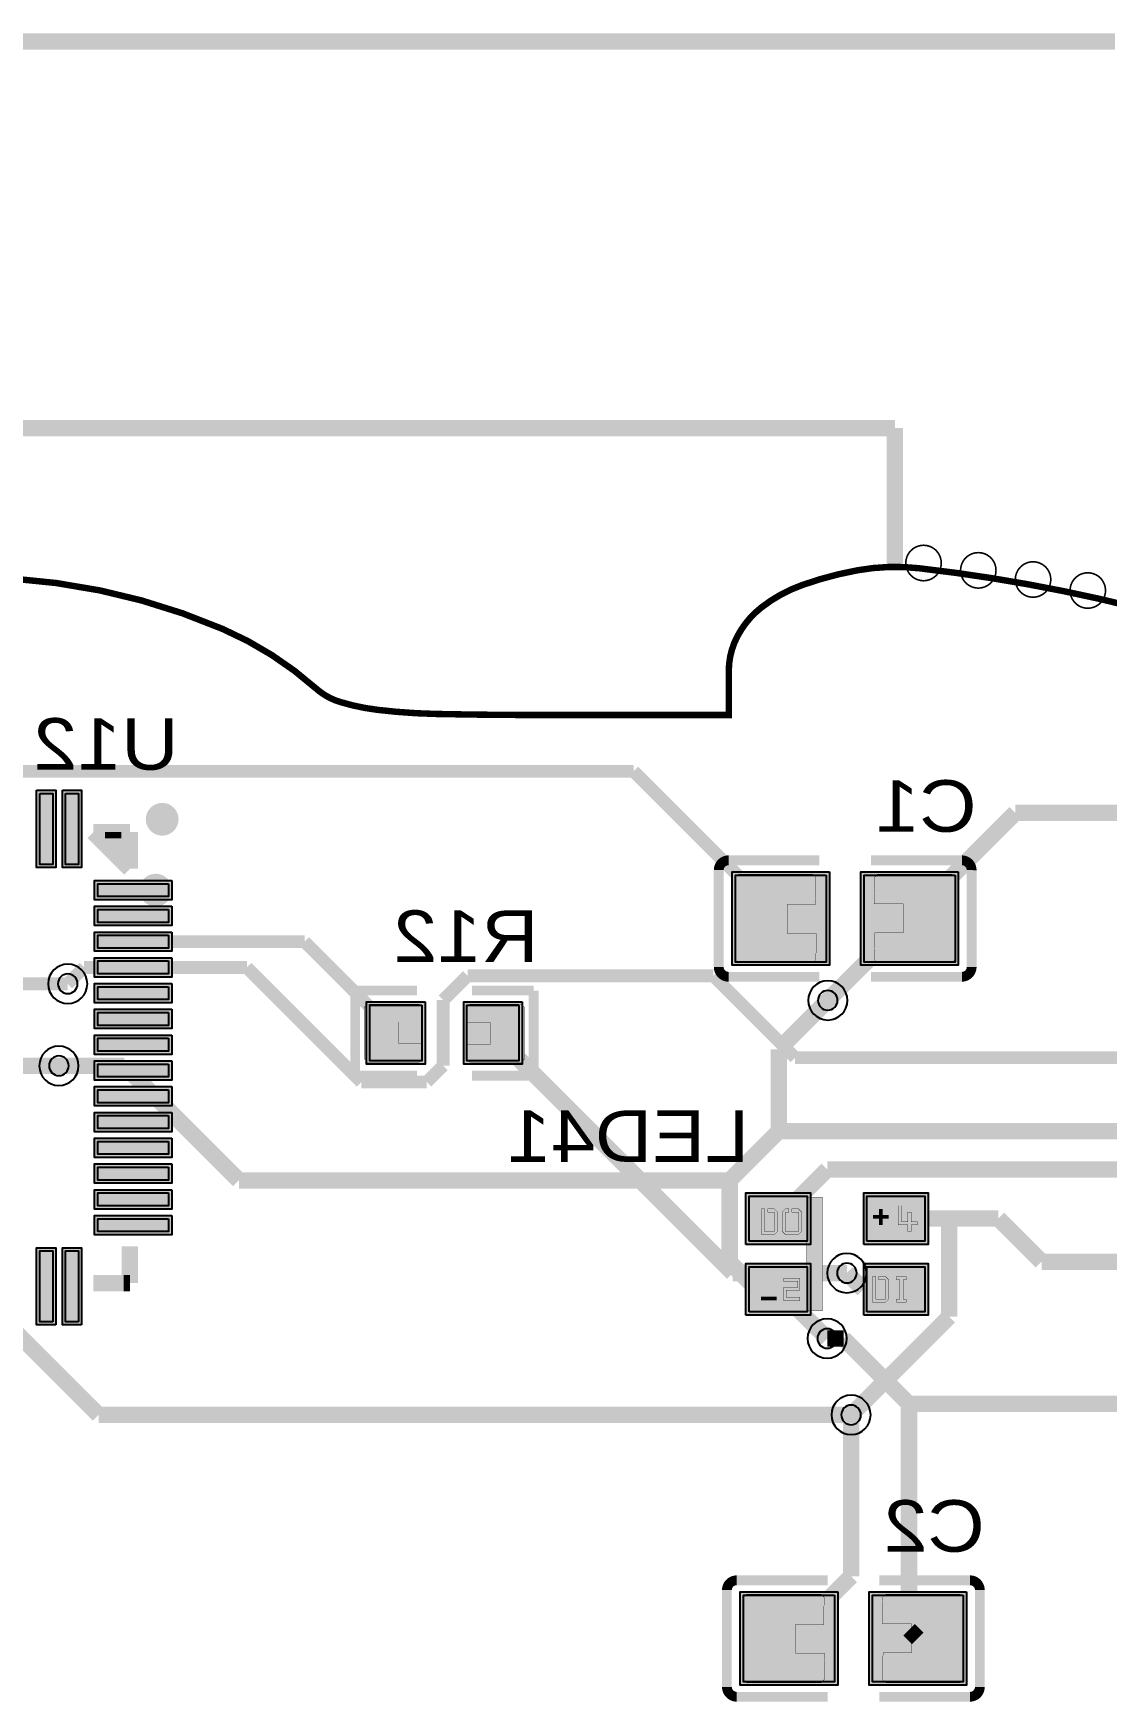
# Model space of a CAD drawing. Header units: millimetres. Extents: x -109 to -2, y -122 to 7.
# Drawn here: x -72.17 to -55.5, y -19.14 to 6.76 of the extents above; entities that cross this region are included whole.
import ezdxf
from ezdxf.enums import TextEntityAlignment as Align

# ---------------------------------------------------------------- set-up
doc = ezdxf.new("R2010")
doc.units = ezdxf.units.MM
doc.header["$MEASUREMENT"] = 0
for name, color, linetype, true_color in [('Board-Outline-Layer', 7, 'Continuous', 0xff00ff), ('Bottom-Layer', 7, 'Continuous', 0x0000ff), ('Bottom-Paste-Mask-Layer', 7, 'Continuous', 0x800000), ('Bottom-Silkscreen-Layer', 7, 'Continuous', 0x66cc33), ('Bottom-Solder-Mask-Layer', 7, 'Continuous', 0xaa00ff), ('Document-Layer', 7, 'Continuous', 0xffffff), ('Hole-Layer', 7, 'Continuous', 0x222222), ('Multi-Layer', 7, 'Continuous', 0xc0c0c0), ('Top-Layer', 7, 'Continuous', 0xff0000), ('Top-Paste-Mask-Layer', 7, 'Continuous', 0x808080), ('Top-Solder-Mask-Layer', 7, 'Continuous', 0x800080)]:
    doc.layers.add(name, color=color, linetype=linetype, true_color=true_color)
doc.styles.get("Standard").update_dxf_attribs({"font": 'arial.ttf'})

msp = doc.modelspace()

# ---------------------------------------------------------------- hatches: boundary and pattern name
at = {"layer": 'Bottom-Layer'}
for points in [[(-72.068, -5.044), (-71.868, -5.044), (-71.868, -6.144), (-72.068, -6.144)], [(-71.668, -5.044), (-71.468, -5.044), (-71.468, -6.144), (-71.668, -6.144)], [(-70.068, -6.444), (-70.068, -6.644), (-71.168, -6.644), (-71.168, -6.444)], [(-59.858, -6.31), (-59.858, -7.66), (-61.268, -7.66), (-61.268, -6.31)], [(-57.858, -6.31), (-57.858, -7.66), (-59.268, -7.66), (-59.268, -6.31)], [(-70.068, -6.844), (-70.068, -7.044), (-71.168, -7.044), (-71.168, -6.844)], [(-70.068, -7.244), (-70.068, -7.444), (-71.168, -7.444), (-71.168, -7.244)], [(-70.068, -7.644), (-70.068, -7.844), (-71.168, -7.844), (-71.168, -7.644)], [(-70.068, -8.044), (-70.068, -8.244), (-71.168, -8.244), (-71.168, -8.044)], [(-70.068, -8.444), (-70.068, -8.644), (-71.168, -8.644), (-71.168, -8.444)], [(-66.136, -8.331), (-66.136, -9.195), (-66.943, -9.195), (-66.943, -8.331)], [(-64.63, -8.331), (-64.63, -9.195), (-65.436, -9.195), (-65.436, -8.331)], [(-70.068, -8.844), (-70.068, -9.044), (-71.168, -9.044), (-71.168, -8.844)], [(-70.068, -9.244), (-70.068, -9.444), (-71.168, -9.444), (-71.168, -9.244)], [(-70.068, -9.644), (-70.068, -9.844), (-71.168, -9.844), (-71.168, -9.644)], [(-70.068, -10.044), (-70.068, -10.244), (-71.168, -10.244), (-71.168, -10.044)], [(-70.068, -10.444), (-70.068, -10.644), (-71.168, -10.644), (-71.168, -10.444)], [(-70.068, -10.844), (-70.068, -11.044), (-71.168, -11.044), (-71.168, -10.844)], [(-70.068, -11.244), (-70.068, -11.444), (-71.168, -11.444), (-71.168, -11.244)], [(-70.068, -11.644), (-70.068, -11.844), (-71.168, -11.844), (-71.168, -11.644)], [(-71.868, -13.244), (-72.068, -13.244), (-72.068, -12.144), (-71.868, -12.144)], [(-71.468, -13.244), (-71.668, -13.244), (-71.668, -12.144), (-71.468, -12.144)], [(-59.731, -17.486), (-59.731, -18.836), (-61.141, -18.836), (-61.141, -17.486)], [(-57.731, -17.486), (-57.731, -18.836), (-59.141, -18.836), (-59.141, -17.486)]]:
    msp.add_hatch(color=256, dxfattribs=at).paths.add_polyline_path(points)
at = {"layer": 'Bottom-Paste-Mask-Layer'}
for points in [[(-72.068, -6.144), (-72.068, -5.044), (-71.868, -5.044), (-71.868, -6.144)], [(-72.068, -6.144), (-72.068, -5.044), (-71.868, -5.044), (-71.868, -6.144)], [(-71.668, -6.144), (-71.668, -5.044), (-71.468, -5.044), (-71.468, -6.144)], [(-71.668, -6.144), (-71.668, -5.044), (-71.468, -5.044), (-71.468, -6.144)], [(-70.068, -6.444), (-70.068, -6.644), (-71.168, -6.644), (-71.168, -6.444)], [(-70.068, -6.444), (-70.068, -6.644), (-71.168, -6.644), (-71.168, -6.444)], [(-61.268, -6.345), (-61.268, -7.625), (-61.218, -7.675), (-60.068, -7.675), (-60.018, -7.625), (-60.013, -7.215), (-60.463, -7.215), (-60.463, -6.765), (-60.023, -6.765), (-60.018, -6.345), (-60.068, -6.295), (-61.218, -6.295)], [(-61.268, -6.345), (-61.268, -7.625), (-61.218, -7.675), (-60.068, -7.675), (-60.018, -7.625), (-60.013, -7.215), (-60.463, -7.215), (-60.463, -6.765), (-60.023, -6.765), (-60.018, -6.345), (-60.068, -6.295), (-61.218, -6.295)], [(-57.858, -7.625), (-57.858, -6.345), (-57.908, -6.295), (-59.058, -6.295), (-59.108, -6.345), (-59.113, -6.755), (-58.663, -6.755), (-58.663, -7.205), (-59.103, -7.205), (-59.108, -7.625), (-59.058, -7.675), (-57.908, -7.675)], [(-57.858, -7.625), (-57.858, -6.345), (-57.908, -6.295), (-59.058, -6.295), (-59.108, -6.345), (-59.113, -6.755), (-58.663, -6.755), (-58.663, -7.205), (-59.103, -7.205), (-59.108, -7.625), (-59.058, -7.675), (-57.908, -7.675)], [(-70.068, -6.844), (-70.068, -7.044), (-71.168, -7.044), (-71.168, -6.844)], [(-70.068, -6.844), (-70.068, -7.044), (-71.168, -7.044), (-71.168, -6.844)], [(-70.068, -7.244), (-70.068, -7.444), (-71.168, -7.444), (-71.168, -7.244)], [(-70.068, -7.244), (-70.068, -7.444), (-71.168, -7.444), (-71.168, -7.244)], [(-70.068, -7.644), (-70.068, -7.844), (-71.168, -7.844), (-71.168, -7.644)], [(-70.068, -7.644), (-70.068, -7.844), (-71.168, -7.844), (-71.168, -7.644)], [(-70.068, -8.044), (-70.068, -8.244), (-71.168, -8.244), (-71.168, -8.044)], [(-70.068, -8.044), (-70.068, -8.244), (-71.168, -8.244), (-71.168, -8.044)], [(-70.068, -8.444), (-70.068, -8.644), (-71.168, -8.644), (-71.168, -8.444)], [(-70.068, -8.444), (-70.068, -8.644), (-71.168, -8.644), (-71.168, -8.444)], [(-66.981, -8.313), (-66.181, -8.313), (-66.131, -8.363), (-66.131, -8.591), (-66.501, -8.591), (-66.501, -8.921), (-66.131, -8.921), (-66.131, -9.163), (-66.181, -9.213), (-66.981, -9.213), (-67.031, -9.163), (-67.031, -8.363)], [(-66.981, -8.313), (-66.181, -8.313), (-66.131, -8.363), (-66.131, -8.591), (-66.501, -8.591), (-66.501, -8.921), (-66.131, -8.921), (-66.131, -9.163), (-66.181, -9.213), (-66.981, -9.213), (-67.031, -9.163), (-67.031, -8.363)], [(-64.591, -9.213), (-65.391, -9.213), (-65.441, -9.163), (-65.441, -8.935), (-65.071, -8.935), (-65.071, -8.605), (-65.441, -8.605), (-65.441, -8.363), (-65.391, -8.313), (-64.591, -8.313), (-64.541, -8.363), (-64.541, -9.163)], [(-64.591, -9.213), (-65.391, -9.213), (-65.441, -9.163), (-65.441, -8.935), (-65.071, -8.935), (-65.071, -8.605), (-65.441, -8.605), (-65.441, -8.363), (-65.391, -8.313), (-64.591, -8.313), (-64.541, -8.363), (-64.541, -9.163)], [(-70.068, -8.844), (-70.068, -9.044), (-71.168, -9.044), (-71.168, -8.844)], [(-70.068, -8.844), (-70.068, -9.044), (-71.168, -9.044), (-71.168, -8.844)], [(-71.168, -9.444), (-71.168, -9.244), (-70.068, -9.244), (-70.068, -9.444)], [(-71.168, -9.444), (-71.168, -9.244), (-70.068, -9.244), (-70.068, -9.444)], [(-70.068, -9.644), (-70.068, -9.844), (-71.168, -9.844), (-71.168, -9.644)], [(-70.068, -9.644), (-70.068, -9.844), (-71.168, -9.844), (-71.168, -9.644)], [(-70.068, -10.044), (-70.068, -10.244), (-71.168, -10.244), (-71.168, -10.044)], [(-70.068, -10.044), (-70.068, -10.244), (-71.168, -10.244), (-71.168, -10.044)], [(-70.068, -10.444), (-70.068, -10.644), (-71.168, -10.644), (-71.168, -10.444)], [(-70.068, -10.444), (-70.068, -10.644), (-71.168, -10.644), (-71.168, -10.444)], [(-70.068, -10.844), (-70.068, -11.044), (-71.168, -11.044), (-71.168, -10.844)], [(-70.068, -10.844), (-70.068, -11.044), (-71.168, -11.044), (-71.168, -10.844)], [(-70.068, -11.244), (-70.068, -11.444), (-71.168, -11.444), (-71.168, -11.244)], [(-70.068, -11.244), (-70.068, -11.444), (-71.168, -11.444), (-71.168, -11.244)], [(-70.068, -11.644), (-70.068, -11.844), (-71.168, -11.844), (-71.168, -11.644)], [(-70.068, -11.644), (-70.068, -11.844), (-71.168, -11.844), (-71.168, -11.644)], [(-72.068, -13.244), (-72.068, -12.144), (-71.868, -12.144), (-71.868, -13.244)], [(-72.068, -13.244), (-72.068, -12.144), (-71.868, -12.144), (-71.868, -13.244)], [(-71.668, -13.244), (-71.668, -12.144), (-71.468, -12.144), (-71.468, -13.244)], [(-71.668, -13.244), (-71.668, -12.144), (-71.468, -12.144), (-71.468, -13.244)], [(-61.141, -17.521), (-61.141, -18.801), (-61.091, -18.851), (-59.941, -18.851), (-59.891, -18.801), (-59.886, -18.391), (-60.336, -18.391), (-60.336, -17.941), (-59.896, -17.941), (-59.891, -17.521), (-59.941, -17.471), (-61.091, -17.471)], [(-61.141, -17.521), (-61.141, -18.801), (-61.091, -18.851), (-59.941, -18.851), (-59.891, -18.801), (-59.886, -18.391), (-60.336, -18.391), (-60.336, -17.941), (-59.896, -17.941), (-59.891, -17.521), (-59.941, -17.471), (-61.091, -17.471)], [(-57.731, -18.801), (-57.731, -17.521), (-57.781, -17.471), (-58.931, -17.471), (-58.981, -17.521), (-58.986, -17.931), (-58.536, -17.931), (-58.536, -18.381), (-58.976, -18.381), (-58.981, -18.801), (-58.931, -18.851), (-57.781, -18.851)], [(-57.731, -18.801), (-57.731, -17.521), (-57.781, -17.471), (-58.931, -17.471), (-58.981, -17.521), (-58.986, -17.931), (-58.536, -17.931), (-58.536, -18.381), (-58.976, -18.381), (-58.981, -18.801), (-58.931, -18.851), (-57.781, -18.851)]]:
    msp.add_hatch(color=256, dxfattribs=at).paths.add_polyline_path(points)
at = {"layer": 'Bottom-Solder-Mask-Layer'}
for points in [[(-72.118, -4.994), (-71.818, -4.994), (-71.818, -6.194), (-72.118, -6.194)], [(-71.718, -4.994), (-71.418, -4.994), (-71.418, -6.194), (-71.718, -6.194)], [(-70.018, -6.394), (-70.018, -6.694), (-71.218, -6.694), (-71.218, -6.394)], [(-59.807, -6.259), (-59.807, -7.711), (-61.319, -7.711), (-61.319, -6.259)], [(-57.807, -6.259), (-57.807, -7.711), (-59.319, -7.711), (-59.319, -6.259)], [(-70.018, -6.794), (-70.018, -7.094), (-71.218, -7.094), (-71.218, -6.794)], [(-70.018, -7.194), (-70.018, -7.494), (-71.218, -7.494), (-71.218, -7.194)], [(-70.018, -7.594), (-70.018, -7.894), (-71.218, -7.894), (-71.218, -7.594)], [(-70.018, -7.994), (-70.018, -8.294), (-71.218, -8.294), (-71.218, -7.994)], [(-66.085, -8.28), (-66.085, -9.246), (-66.994, -9.246), (-66.994, -8.28)], [(-64.579, -8.28), (-64.579, -9.246), (-65.487, -9.246), (-65.487, -8.28)], [(-70.018, -8.394), (-70.018, -8.694), (-71.218, -8.694), (-71.218, -8.394)], [(-70.018, -8.794), (-70.018, -9.094), (-71.218, -9.094), (-71.218, -8.794)], [(-70.018, -9.194), (-70.018, -9.494), (-71.218, -9.494), (-71.218, -9.194)], [(-70.018, -9.594), (-70.018, -9.894), (-71.218, -9.894), (-71.218, -9.594)], [(-70.018, -9.994), (-70.018, -10.294), (-71.218, -10.294), (-71.218, -9.994)], [(-70.018, -10.394), (-70.018, -10.694), (-71.218, -10.694), (-71.218, -10.394)], [(-70.018, -10.794), (-70.018, -11.094), (-71.218, -11.094), (-71.218, -10.794)], [(-70.018, -11.194), (-70.018, -11.494), (-71.218, -11.494), (-71.218, -11.194)], [(-70.018, -11.594), (-70.018, -11.894), (-71.218, -11.894), (-71.218, -11.594)], [(-71.818, -13.294), (-72.118, -13.294), (-72.118, -12.094), (-71.818, -12.094)], [(-71.418, -13.294), (-71.718, -13.294), (-71.718, -12.094), (-71.418, -12.094)], [(-59.68, -17.435), (-59.68, -18.887), (-61.192, -18.887), (-61.192, -17.435)], [(-57.68, -17.435), (-57.68, -18.887), (-59.192, -18.887), (-59.192, -17.435)]]:
    msp.add_hatch(color=256, dxfattribs=at).paths.add_polyline_path(points)
at = {"layer": 'Document-Layer'}
for points in [[(-59.915, -11.312), (-59.915, -13.072), (-60.165, -13.072), (-60.165, -11.312)], [(-59.915, -11.312), (-59.915, -13.072), (-60.165, -13.072), (-60.165, -11.312)], [(-60.865, -11.492), (-60.865, -11.892), (-60.715, -11.892), (-60.665, -11.892), (-60.615, -11.842), (-60.615, -11.542), (-60.665, -11.492), (-60.765, -11.492), (-60.765, -11.542), (-60.665, -11.542), (-60.665, -11.842), (-60.815, -11.842), (-60.815, -11.492)], [(-60.865, -11.492), (-60.865, -11.892), (-60.715, -11.892), (-60.665, -11.892), (-60.615, -11.842), (-60.615, -11.542), (-60.665, -11.492), (-60.765, -11.492), (-60.765, -11.542), (-60.665, -11.542), (-60.665, -11.842), (-60.815, -11.842), (-60.815, -11.492)], [(-60.49, -11.492), (-60.54, -11.542), (-60.54, -11.842), (-60.54, -11.842), (-60.49, -11.892), (-60.29, -11.892), (-60.24, -11.842), (-60.24, -11.542), (-60.24, -11.542), (-60.29, -11.492), (-60.39, -11.492), (-60.39, -11.542), (-60.29, -11.542), (-60.29, -11.842), (-60.49, -11.842), (-60.49, -11.542), (-60.44, -11.542), (-60.44, -11.492)], [(-60.49, -11.492), (-60.54, -11.542), (-60.54, -11.842), (-60.54, -11.842), (-60.49, -11.892), (-60.29, -11.892), (-60.24, -11.842), (-60.24, -11.542), (-60.24, -11.542), (-60.29, -11.492), (-60.39, -11.492), (-60.39, -11.542), (-60.29, -11.542), (-60.29, -11.842), (-60.49, -11.842), (-60.49, -11.542), (-60.44, -11.542), (-60.44, -11.492)], [(-59.13, -11.592), (-58.89, -11.592), (-58.89, -11.642), (-59.13, -11.642)], [(-59.13, -11.592), (-58.89, -11.592), (-58.89, -11.642), (-59.13, -11.642)], [(-59.035, -11.737), (-59.035, -11.497), (-58.985, -11.497), (-58.985, -11.737)], [(-59.035, -11.737), (-59.035, -11.497), (-58.985, -11.497), (-58.985, -11.737)], [(-58.74, -11.442), (-58.74, -11.742), (-58.59, -11.742), (-58.59, -11.842), (-58.54, -11.842), (-58.54, -11.742), (-58.44, -11.742), (-58.44, -11.692), (-58.54, -11.692), (-58.54, -11.542), (-58.59, -11.542), (-58.59, -11.692), (-58.69, -11.692), (-58.69, -11.442)], [(-58.74, -11.442), (-58.74, -11.742), (-58.59, -11.742), (-58.59, -11.842), (-58.54, -11.842), (-58.54, -11.742), (-58.44, -11.742), (-58.44, -11.692), (-58.54, -11.692), (-58.54, -11.542), (-58.59, -11.542), (-58.59, -11.692), (-58.69, -11.692), (-58.69, -11.442)], [(-60.51, -12.572), (-60.27, -12.572), (-60.27, -12.752), (-60.48, -12.752), (-60.48, -12.862), (-60.27, -12.862), (-60.27, -12.912), (-60.51, -12.912), (-60.52, -12.912), (-60.52, -12.902), (-60.52, -12.712), (-60.3, -12.712), (-60.3, -12.612), (-60.52, -12.612), (-60.52, -12.572)], [(-60.51, -12.572), (-60.27, -12.572), (-60.27, -12.752), (-60.48, -12.752), (-60.48, -12.862), (-60.27, -12.862), (-60.27, -12.912), (-60.51, -12.912), (-60.52, -12.912), (-60.52, -12.902), (-60.52, -12.712), (-60.3, -12.712), (-60.3, -12.612), (-60.52, -12.612), (-60.52, -12.572)], [(-59.14, -12.542), (-59.14, -12.942), (-58.99, -12.942), (-58.94, -12.942), (-58.89, -12.892), (-58.89, -12.592), (-58.94, -12.542), (-59.04, -12.542), (-59.04, -12.592), (-58.94, -12.592), (-58.94, -12.892), (-59.09, -12.892), (-59.09, -12.542)], [(-59.14, -12.542), (-59.14, -12.942), (-58.99, -12.942), (-58.94, -12.942), (-58.89, -12.892), (-58.89, -12.592), (-58.94, -12.542), (-59.04, -12.542), (-59.04, -12.592), (-58.94, -12.592), (-58.94, -12.892), (-59.09, -12.892), (-59.09, -12.542)], [(-58.765, -12.942), (-58.765, -12.892), (-58.715, -12.892), (-58.715, -12.592), (-58.765, -12.592), (-58.765, -12.542), (-58.615, -12.542), (-58.615, -12.592), (-58.665, -12.592), (-58.665, -12.892), (-58.615, -12.892), (-58.615, -12.942)], [(-58.765, -12.942), (-58.765, -12.892), (-58.715, -12.892), (-58.715, -12.592), (-58.765, -12.592), (-58.765, -12.542), (-58.615, -12.542), (-58.615, -12.592), (-58.665, -12.592), (-58.665, -12.892), (-58.615, -12.892), (-58.615, -12.942)], [(-60.87, -12.857), (-60.63, -12.857), (-60.63, -12.907), (-60.87, -12.907)], [(-60.87, -12.857), (-60.63, -12.857), (-60.63, -12.907), (-60.87, -12.907)]]:
    msp.add_hatch(color=256, dxfattribs=at).paths.add_polyline_path(points)
at = {"layer": 'Top-Layer'}
for points in [[(-61.055, -11.992), (-61.055, -11.292), (-60.155, -11.292), (-60.155, -11.992)], [(-59.225, -11.992), (-59.225, -11.292), (-58.325, -11.292), (-58.325, -11.992)], [(-61.055, -13.092), (-61.055, -12.392), (-60.155, -12.392), (-60.155, -13.092)], [(-59.225, -13.092), (-59.225, -12.392), (-58.325, -12.392), (-58.325, -13.092)]]:
    msp.add_hatch(color=256, dxfattribs=at).paths.add_polyline_path(points)
at = {"layer": 'Top-Paste-Mask-Layer'}
for points in [[(-61.055, -11.992), (-61.055, -11.292), (-60.155, -11.292), (-60.155, -11.992)], [(-59.225, -11.992), (-59.225, -11.292), (-58.325, -11.292), (-58.325, -11.992)], [(-61.055, -13.092), (-61.055, -12.392), (-60.155, -12.392), (-60.155, -13.092)], [(-59.225, -13.092), (-59.225, -12.392), (-58.325, -12.392), (-58.325, -13.092)]]:
    msp.add_hatch(color=256, dxfattribs=at).paths.add_polyline_path(points)
at = {"layer": 'Top-Solder-Mask-Layer'}
for points in [[(-61.106, -12.043), (-61.106, -11.241), (-60.104, -11.241), (-60.104, -12.043)], [(-59.276, -12.043), (-59.276, -11.241), (-58.274, -11.241), (-58.274, -12.043)], [(-61.106, -13.143), (-61.106, -12.341), (-60.104, -12.341), (-60.104, -13.143)], [(-59.276, -13.143), (-59.276, -12.341), (-58.274, -12.341), (-58.274, -13.143)]]:
    msp.add_hatch(color=256, dxfattribs=at).paths.add_polyline_path(points)

# ---------------------------------------------------------------- linework, layer by layer
at = {"layer": 'Board-Outline-Layer', "const_width": 0.254}
for points in [[(-107.734, 6.628), (-55.372, 6.628)], [(-58.792, 0.628), (-108.734, 0.628)], [(-58.792, 0.628), (-58.792, -1.529)]]:
    msp.add_lwpolyline(points, dxfattribs=at)
at = {"layer": 'Board-Outline-Layer', "const_width": 0.1}
msp.add_lwpolyline([(-55.04, -2.16, 0.017), (-56.751, -1.792, 0.016), (-58.411, -1.548, 0.074), (-59.371, -1.579, 0.041), (-60.239, -1.811, 0.08), (-60.863, -2.155, 0.106), (-61.237, -2.603, 0.122), (-61.371, -3.144), (-61.371, -3.826), (-64.345, -3.826), (-64.345, -3.826, -0.005), (-65.918, -3.809), (-65.918, -3.809, -0.025), (-66.827, -3.745, -0.044), (-67.406, -3.623, -0.109), (-67.782, -3.412, 0.08), (-69.229, -2.49, 0.051), (-71.138, -1.891, 0.05), (-73.183, -1.684, 0.066)], format="xyb", dxfattribs=at)
at = {"layer": 'Bottom-Layer'}
for points, const_width in [([(-62.849, -4.699), (-74.533, -4.699)], 0.2), ([(-60.563, -6.985), (-62.849, -4.699)], 0.2), ([(-58.563, -6.985), (-56.923, -5.345)], 0.254), ([(-56.923, -5.345), (-47.873, -5.345)], 0.254), ([(-58.563, -6.985), (-59.833, -8.255)], 0.254), ([(-67.958, -7.344), (-70.618, -7.344)], 0.2), ([(-66.539, -8.763), (-67.958, -7.344)], 0.2), ([(-71.38, -7.744), (-71.634, -7.998)], 0.2), ([(-70.618, -7.744), (-71.38, -7.744)], 0.2), ([(-68.853, -7.744), (-70.618, -7.744)], 0.2), ([(-67.075, -9.522), (-68.853, -7.744)], 0.2), ([(-65.427, -7.874), (-65.805, -8.252)], 0.2), ([(-61.611, -7.874), (-65.427, -7.874)], 0.2), ([(-60.341, -9.144), (-61.611, -7.874)], 0.2), ([(-65.805, -8.252), (-65.805, -9.268)], 0.2), ([(-61.308, -12.488), (-65.033, -8.763)], 0.254), ([(-54.499, -9.144), (-60.341, -9.144)], 0.2), ([(-71.771, -9.271), (-74.041, -9.271)], 0.254), ([(-65.805, -9.268), (-66.059, -9.522)], 0.2), ([(-66.059, -9.522), (-67.075, -9.522)], 0.2), ([(-59.537, -12.488), (-61.308, -12.488)], 0.254), ([(-59.843, -13.504), (-59.589, -13.504)], 0.254), ([(-59.589, -13.504), (-58.573, -14.52)], 0.254), ([(-58.573, -14.52), (-58.573, -18.024)], 0.254), ([(-58.573, -14.52), (-53.239, -14.52)], 0.254), ([(-59.472, -14.69), (-59.472, -17.197)], 0.254), ([(-59.472, -17.197), (-60.436, -18.161)], 0.254), ([(-58.573, -18.024), (-58.436, -18.161)], 0.254)]:
    msp.add_lwpolyline(points, dxfattribs=dict(at, const_width=const_width))
for points in [[(-72.068, -5.044), (-71.868, -5.044), (-71.868, -6.144), (-72.068, -6.144)], [(-71.668, -5.044), (-71.468, -5.044), (-71.468, -6.144), (-71.668, -6.144)], [(-70.068, -6.444), (-70.068, -6.644), (-71.168, -6.644), (-71.168, -6.444)], [(-59.858, -6.31), (-59.858, -7.66), (-61.268, -7.66), (-61.268, -6.31)], [(-57.858, -6.31), (-57.858, -7.66), (-59.268, -7.66), (-59.268, -6.31)], [(-70.068, -6.844), (-70.068, -7.044), (-71.168, -7.044), (-71.168, -6.844)], [(-70.068, -7.244), (-70.068, -7.444), (-71.168, -7.444), (-71.168, -7.244)], [(-70.068, -7.644), (-70.068, -7.844), (-71.168, -7.844), (-71.168, -7.644)], [(-70.068, -8.044), (-70.068, -8.244), (-71.168, -8.244), (-71.168, -8.044)], [(-70.068, -8.444), (-70.068, -8.644), (-71.168, -8.644), (-71.168, -8.444)], [(-66.136, -8.331), (-66.136, -9.195), (-66.943, -9.195), (-66.943, -8.331)], [(-64.63, -8.331), (-64.63, -9.195), (-65.436, -9.195), (-65.436, -8.331)], [(-70.068, -8.844), (-70.068, -9.044), (-71.168, -9.044), (-71.168, -8.844)], [(-70.068, -9.244), (-70.068, -9.444), (-71.168, -9.444), (-71.168, -9.244)], [(-70.068, -9.644), (-70.068, -9.844), (-71.168, -9.844), (-71.168, -9.644)], [(-70.068, -10.044), (-70.068, -10.244), (-71.168, -10.244), (-71.168, -10.044)], [(-70.068, -10.444), (-70.068, -10.644), (-71.168, -10.644), (-71.168, -10.444)], [(-70.068, -10.844), (-70.068, -11.044), (-71.168, -11.044), (-71.168, -10.844)], [(-70.068, -11.244), (-70.068, -11.444), (-71.168, -11.444), (-71.168, -11.244)], [(-70.068, -11.644), (-70.068, -11.844), (-71.168, -11.844), (-71.168, -11.644)], [(-71.868, -13.244), (-72.068, -13.244), (-72.068, -12.144), (-71.868, -12.144)], [(-71.468, -13.244), (-71.668, -13.244), (-71.668, -12.144), (-71.468, -12.144)], [(-59.731, -17.486), (-59.731, -18.836), (-61.141, -18.836), (-61.141, -17.486)], [(-57.731, -17.486), (-57.731, -18.836), (-59.141, -18.836), (-59.141, -17.486)]]:
    msp.add_lwpolyline(points, close=True, dxfattribs=at)
at = {"layer": 'Bottom-Paste-Mask-Layer', "const_width": 0.00508}
for points in [[(-72.068, -6.144), (-72.068, -5.044), (-71.868, -5.044), (-71.868, -6.144)], [(-72.068, -6.144), (-72.068, -5.044), (-71.868, -5.044), (-71.868, -6.144)], [(-71.668, -6.144), (-71.668, -5.044), (-71.468, -5.044), (-71.468, -6.144)], [(-71.668, -6.144), (-71.668, -5.044), (-71.468, -5.044), (-71.468, -6.144)], [(-70.068, -6.444), (-70.068, -6.644), (-71.168, -6.644), (-71.168, -6.444)], [(-70.068, -6.444), (-70.068, -6.644), (-71.168, -6.644), (-71.168, -6.444)], [(-61.268, -6.345), (-61.268, -7.625), (-61.218, -7.675), (-60.068, -7.675), (-60.018, -7.625), (-60.013, -7.215), (-60.463, -7.215), (-60.463, -6.765), (-60.023, -6.765), (-60.018, -6.345), (-60.068, -6.295), (-61.218, -6.295)], [(-61.268, -6.345), (-61.268, -7.625), (-61.218, -7.675), (-60.068, -7.675), (-60.018, -7.625), (-60.013, -7.215), (-60.463, -7.215), (-60.463, -6.765), (-60.023, -6.765), (-60.018, -6.345), (-60.068, -6.295), (-61.218, -6.295)], [(-57.858, -7.625), (-57.858, -6.345), (-57.908, -6.295), (-59.058, -6.295), (-59.108, -6.345), (-59.113, -6.755), (-58.663, -6.755), (-58.663, -7.205), (-59.103, -7.205), (-59.108, -7.625), (-59.058, -7.675), (-57.908, -7.675)], [(-57.858, -7.625), (-57.858, -6.345), (-57.908, -6.295), (-59.058, -6.295), (-59.108, -6.345), (-59.113, -6.755), (-58.663, -6.755), (-58.663, -7.205), (-59.103, -7.205), (-59.108, -7.625), (-59.058, -7.675), (-57.908, -7.675)], [(-70.068, -6.844), (-70.068, -7.044), (-71.168, -7.044), (-71.168, -6.844)], [(-70.068, -6.844), (-70.068, -7.044), (-71.168, -7.044), (-71.168, -6.844)], [(-70.068, -7.244), (-70.068, -7.444), (-71.168, -7.444), (-71.168, -7.244)], [(-70.068, -7.244), (-70.068, -7.444), (-71.168, -7.444), (-71.168, -7.244)], [(-70.068, -7.644), (-70.068, -7.844), (-71.168, -7.844), (-71.168, -7.644)], [(-70.068, -7.644), (-70.068, -7.844), (-71.168, -7.844), (-71.168, -7.644)], [(-70.068, -8.044), (-70.068, -8.244), (-71.168, -8.244), (-71.168, -8.044)], [(-70.068, -8.044), (-70.068, -8.244), (-71.168, -8.244), (-71.168, -8.044)], [(-70.068, -8.444), (-70.068, -8.644), (-71.168, -8.644), (-71.168, -8.444)], [(-70.068, -8.444), (-70.068, -8.644), (-71.168, -8.644), (-71.168, -8.444)], [(-66.981, -8.313), (-66.181, -8.313), (-66.131, -8.363), (-66.131, -8.591), (-66.501, -8.591), (-66.501, -8.921), (-66.131, -8.921), (-66.131, -9.163), (-66.181, -9.213), (-66.981, -9.213), (-67.031, -9.163), (-67.031, -8.363)], [(-66.981, -8.313), (-66.181, -8.313), (-66.131, -8.363), (-66.131, -8.591), (-66.501, -8.591), (-66.501, -8.921), (-66.131, -8.921), (-66.131, -9.163), (-66.181, -9.213), (-66.981, -9.213), (-67.031, -9.163), (-67.031, -8.363)], [(-64.591, -9.213), (-65.391, -9.213), (-65.441, -9.163), (-65.441, -8.935), (-65.071, -8.935), (-65.071, -8.605), (-65.441, -8.605), (-65.441, -8.363), (-65.391, -8.313), (-64.591, -8.313), (-64.541, -8.363), (-64.541, -9.163)], [(-64.591, -9.213), (-65.391, -9.213), (-65.441, -9.163), (-65.441, -8.935), (-65.071, -8.935), (-65.071, -8.605), (-65.441, -8.605), (-65.441, -8.363), (-65.391, -8.313), (-64.591, -8.313), (-64.541, -8.363), (-64.541, -9.163)], [(-70.068, -8.844), (-70.068, -9.044), (-71.168, -9.044), (-71.168, -8.844)], [(-70.068, -8.844), (-70.068, -9.044), (-71.168, -9.044), (-71.168, -8.844)], [(-71.168, -9.444), (-71.168, -9.244), (-70.068, -9.244), (-70.068, -9.444)], [(-71.168, -9.444), (-71.168, -9.244), (-70.068, -9.244), (-70.068, -9.444)], [(-70.068, -9.644), (-70.068, -9.844), (-71.168, -9.844), (-71.168, -9.644)], [(-70.068, -9.644), (-70.068, -9.844), (-71.168, -9.844), (-71.168, -9.644)], [(-70.068, -10.044), (-70.068, -10.244), (-71.168, -10.244), (-71.168, -10.044)], [(-70.068, -10.044), (-70.068, -10.244), (-71.168, -10.244), (-71.168, -10.044)], [(-70.068, -10.444), (-70.068, -10.644), (-71.168, -10.644), (-71.168, -10.444)], [(-70.068, -10.444), (-70.068, -10.644), (-71.168, -10.644), (-71.168, -10.444)], [(-70.068, -10.844), (-70.068, -11.044), (-71.168, -11.044), (-71.168, -10.844)], [(-70.068, -10.844), (-70.068, -11.044), (-71.168, -11.044), (-71.168, -10.844)], [(-70.068, -11.244), (-70.068, -11.444), (-71.168, -11.444), (-71.168, -11.244)], [(-70.068, -11.244), (-70.068, -11.444), (-71.168, -11.444), (-71.168, -11.244)], [(-70.068, -11.644), (-70.068, -11.844), (-71.168, -11.844), (-71.168, -11.644)], [(-70.068, -11.644), (-70.068, -11.844), (-71.168, -11.844), (-71.168, -11.644)], [(-72.068, -13.244), (-72.068, -12.144), (-71.868, -12.144), (-71.868, -13.244)], [(-72.068, -13.244), (-72.068, -12.144), (-71.868, -12.144), (-71.868, -13.244)], [(-71.668, -13.244), (-71.668, -12.144), (-71.468, -12.144), (-71.468, -13.244)], [(-71.668, -13.244), (-71.668, -12.144), (-71.468, -12.144), (-71.468, -13.244)], [(-61.141, -17.521), (-61.141, -18.801), (-61.091, -18.851), (-59.941, -18.851), (-59.891, -18.801), (-59.886, -18.391), (-60.336, -18.391), (-60.336, -17.941), (-59.896, -17.941), (-59.891, -17.521), (-59.941, -17.471), (-61.091, -17.471)], [(-61.141, -17.521), (-61.141, -18.801), (-61.091, -18.851), (-59.941, -18.851), (-59.891, -18.801), (-59.886, -18.391), (-60.336, -18.391), (-60.336, -17.941), (-59.896, -17.941), (-59.891, -17.521), (-59.941, -17.471), (-61.091, -17.471)], [(-57.731, -18.801), (-57.731, -17.521), (-57.781, -17.471), (-58.931, -17.471), (-58.981, -17.521), (-58.986, -17.931), (-58.536, -17.931), (-58.536, -18.381), (-58.976, -18.381), (-58.981, -18.801), (-58.931, -18.851), (-57.781, -18.851)], [(-57.731, -18.801), (-57.731, -17.521), (-57.781, -17.471), (-58.931, -17.471), (-58.981, -17.521), (-58.986, -17.931), (-58.536, -17.931), (-58.536, -18.381), (-58.976, -18.381), (-58.981, -18.801), (-58.931, -18.851), (-57.781, -18.851)]]:
    msp.add_lwpolyline(points, close=True, dxfattribs=at)
at = {"layer": 'Bottom-Silkscreen-Layer', "const_width": 0.254}
msp.add_lwpolyline([(-70.295, -5.444, 1), (-70.041, -5.444, 1)], format="xyb", close=True, dxfattribs=at)
msp.add_lwpolyline([(-70.295, -5.444, 1), (-70.041, -5.444, 1)], format="xyb", close=True, dxfattribs=at)
at = {"layer": 'Bottom-Silkscreen-Layer'}
for points, const_width in [([(-70.668, -6.213), (-71.237, -5.644)], 0.254), ([(-70.668, -5.644), (-71.237, -5.644)], 0.254), ([(-70.668, -6.213), (-71.237, -5.644)], 0.254), ([(-70.668, -5.644), (-71.237, -5.644)], 0.254), ([(-70.927, -5.644), (-70.927, -5.741)], 0.254), ([(-70.927, -5.644), (-70.927, -5.741)], 0.254), ([(-70.927, -5.741), (-70.668, -6)], 0.254), ([(-70.927, -5.741), (-70.668, -6)], 0.254), ([(-70.668, -6.213), (-70.668, -5.644)], 0.254), ([(-70.668, -6.213), (-70.668, -5.644)], 0.254), ([(-61.527, -7.736), (-61.527, -6.234)], 0.152), ([(-61.527, -7.736), (-61.527, -6.234)], 0.152), ([(-61.374, -6.081), (-59.964, -6.081)], 0.152), ([(-61.374, -6.081), (-59.964, -6.081)], 0.152), ([(-57.752, -6.081), (-59.162, -6.081)], 0.152), ([(-57.752, -6.081), (-59.162, -6.081)], 0.152), ([(-57.6, -7.736), (-57.6, -6.234)], 0.152), ([(-57.6, -7.736), (-57.6, -6.234)], 0.152), ([(-67.171, -9.424), (-67.171, -8.102)], 0.152), ([(-67.171, -8.102), (-66.212, -8.102)], 0.152), ([(-67.171, -9.424), (-67.171, -8.102)], 0.152), ([(-67.171, -8.102), (-66.212, -8.102)], 0.152), ([(-64.401, -8.102), (-65.36, -8.102)], 0.152), ([(-64.401, -8.102), (-65.36, -8.102)], 0.152), ([(-64.401, -9.424), (-64.401, -8.102)], 0.152), ([(-64.401, -9.424), (-64.401, -8.102)], 0.152), ([(-59.964, -7.889), (-61.374, -7.889)], 0.152), ([(-59.964, -7.889), (-61.374, -7.889)], 0.152), ([(-59.162, -7.889), (-57.752, -7.889)], 0.152), ([(-59.162, -7.889), (-57.752, -7.889)], 0.152), ([(-66.212, -9.424), (-67.171, -9.424)], 0.152), ([(-66.212, -9.424), (-67.171, -9.424)], 0.152), ([(-65.36, -9.424), (-64.401, -9.424)], 0.152), ([(-65.36, -9.424), (-64.401, -9.424)], 0.152), ([(-70.668, -12.644), (-70.668, -12.075)], 0.254), ([(-70.668, -12.644), (-70.668, -12.075)], 0.254), ([(-71.237, -12.644), (-70.768, -12.644)], 0.254), ([(-71.237, -12.644), (-70.768, -12.644)], 0.254), ([(-70.768, -12.644), (-70.668, -12.644)], 0.254), ([(-70.768, -12.644), (-70.668, -12.644)], 0.254), ([(-61.4, -18.912), (-61.4, -17.41)], 0.152), ([(-61.4, -18.912), (-61.4, -17.41)], 0.152), ([(-61.247, -17.257), (-59.837, -17.257)], 0.152), ([(-61.247, -17.257), (-59.837, -17.257)], 0.152), ([(-57.625, -17.257), (-59.035, -17.257)], 0.152), ([(-57.625, -17.257), (-59.035, -17.257)], 0.152), ([(-57.473, -18.912), (-57.473, -17.41)], 0.152), ([(-57.473, -18.912), (-57.473, -17.41)], 0.152), ([(-59.837, -19.065), (-61.247, -19.065)], 0.152), ([(-59.837, -19.065), (-61.247, -19.065)], 0.152), ([(-59.035, -19.065), (-57.625, -19.065)], 0.152), ([(-59.035, -19.065), (-57.625, -19.065)], 0.152)]:
    msp.add_lwpolyline(points, dxfattribs=dict(at, const_width=const_width))
at = {"layer": 'Bottom-Silkscreen-Layer', "const_width": 0.152}
for points in [[(-61.527, -6.234, -0.414), (-61.374, -6.081)], [(-61.527, -6.234, -0.414), (-61.374, -6.081)], [(-57.6, -6.234, 0.414), (-57.752, -6.081)], [(-57.6, -6.234, 0.414), (-57.752, -6.081)], [(-61.374, -7.889, -0.414), (-61.527, -7.736)], [(-61.374, -7.889, -0.414), (-61.527, -7.736)], [(-57.752, -7.889, 0.414), (-57.6, -7.736)], [(-57.752, -7.889, 0.414), (-57.6, -7.736)], [(-61.4, -17.41, -0.414), (-61.247, -17.257)], [(-61.4, -17.41, -0.414), (-61.247, -17.257)], [(-57.473, -17.41, 0.414), (-57.625, -17.257)], [(-57.473, -17.41, 0.414), (-57.625, -17.257)], [(-61.247, -19.065, -0.414), (-61.4, -18.912)], [(-61.247, -19.065, -0.414), (-61.4, -18.912)], [(-57.625, -19.065, 0.414), (-57.473, -18.912)], [(-57.625, -19.065, 0.414), (-57.473, -18.912)]]:
    msp.add_lwpolyline(points, format="xyb", dxfattribs=at)
at = {"layer": 'Bottom-Solder-Mask-Layer'}
for points in [[(-72.118, -4.994), (-71.818, -4.994), (-71.818, -6.194), (-72.118, -6.194)], [(-71.718, -4.994), (-71.418, -4.994), (-71.418, -6.194), (-71.718, -6.194)], [(-70.018, -6.394), (-70.018, -6.694), (-71.218, -6.694), (-71.218, -6.394)], [(-59.807, -6.259), (-59.807, -7.711), (-61.319, -7.711), (-61.319, -6.259)], [(-57.807, -6.259), (-57.807, -7.711), (-59.319, -7.711), (-59.319, -6.259)], [(-70.018, -6.794), (-70.018, -7.094), (-71.218, -7.094), (-71.218, -6.794)], [(-70.018, -7.194), (-70.018, -7.494), (-71.218, -7.494), (-71.218, -7.194)], [(-70.018, -7.594), (-70.018, -7.894), (-71.218, -7.894), (-71.218, -7.594)], [(-70.018, -7.994), (-70.018, -8.294), (-71.218, -8.294), (-71.218, -7.994)], [(-66.085, -8.28), (-66.085, -9.246), (-66.994, -9.246), (-66.994, -8.28)], [(-64.579, -8.28), (-64.579, -9.246), (-65.487, -9.246), (-65.487, -8.28)], [(-70.018, -8.394), (-70.018, -8.694), (-71.218, -8.694), (-71.218, -8.394)], [(-70.018, -8.794), (-70.018, -9.094), (-71.218, -9.094), (-71.218, -8.794)], [(-70.018, -9.194), (-70.018, -9.494), (-71.218, -9.494), (-71.218, -9.194)], [(-70.018, -9.594), (-70.018, -9.894), (-71.218, -9.894), (-71.218, -9.594)], [(-70.018, -9.994), (-70.018, -10.294), (-71.218, -10.294), (-71.218, -9.994)], [(-70.018, -10.394), (-70.018, -10.694), (-71.218, -10.694), (-71.218, -10.394)], [(-70.018, -10.794), (-70.018, -11.094), (-71.218, -11.094), (-71.218, -10.794)], [(-70.018, -11.194), (-70.018, -11.494), (-71.218, -11.494), (-71.218, -11.194)], [(-70.018, -11.594), (-70.018, -11.894), (-71.218, -11.894), (-71.218, -11.594)], [(-71.818, -13.294), (-72.118, -13.294), (-72.118, -12.094), (-71.818, -12.094)], [(-71.418, -13.294), (-71.718, -13.294), (-71.718, -12.094), (-71.418, -12.094)], [(-59.68, -17.435), (-59.68, -18.887), (-61.192, -18.887), (-61.192, -17.435)], [(-57.68, -17.435), (-57.68, -18.887), (-59.192, -18.887), (-59.192, -17.435)]]:
    msp.add_lwpolyline(points, close=True, dxfattribs=at)
at = {"layer": 'Document-Layer', "const_width": 0.254}
msp.add_lwpolyline([(-70.395, -6.544, 1), (-70.141, -6.544, 1)], format="xyb", close=True, dxfattribs=at)
msp.add_lwpolyline([(-70.395, -6.544, 1), (-70.141, -6.544, 1)], format="xyb", close=True, dxfattribs=at)
at = {"layer": 'Document-Layer', "const_width": 0.00508}
for points in [[(-59.915, -11.312), (-59.915, -13.072), (-60.165, -13.072), (-60.165, -11.312)], [(-59.915, -11.312), (-59.915, -13.072), (-60.165, -13.072), (-60.165, -11.312)], [(-60.865, -11.492), (-60.865, -11.892), (-60.715, -11.892), (-60.665, -11.892), (-60.615, -11.842), (-60.615, -11.542), (-60.665, -11.492), (-60.765, -11.492), (-60.765, -11.542), (-60.665, -11.542), (-60.665, -11.842), (-60.815, -11.842), (-60.815, -11.492)], [(-60.865, -11.492), (-60.865, -11.892), (-60.715, -11.892), (-60.665, -11.892), (-60.615, -11.842), (-60.615, -11.542), (-60.665, -11.492), (-60.765, -11.492), (-60.765, -11.542), (-60.665, -11.542), (-60.665, -11.842), (-60.815, -11.842), (-60.815, -11.492)], [(-60.49, -11.492), (-60.54, -11.542), (-60.54, -11.842), (-60.54, -11.842), (-60.49, -11.892), (-60.29, -11.892), (-60.24, -11.842), (-60.24, -11.542), (-60.24, -11.542), (-60.29, -11.492), (-60.39, -11.492), (-60.39, -11.542), (-60.29, -11.542), (-60.29, -11.842), (-60.49, -11.842), (-60.49, -11.542), (-60.44, -11.542), (-60.44, -11.492)], [(-60.49, -11.492), (-60.54, -11.542), (-60.54, -11.842), (-60.54, -11.842), (-60.49, -11.892), (-60.29, -11.892), (-60.24, -11.842), (-60.24, -11.542), (-60.24, -11.542), (-60.29, -11.492), (-60.39, -11.492), (-60.39, -11.542), (-60.29, -11.542), (-60.29, -11.842), (-60.49, -11.842), (-60.49, -11.542), (-60.44, -11.542), (-60.44, -11.492)], [(-59.13, -11.592), (-58.89, -11.592), (-58.89, -11.642), (-59.13, -11.642)], [(-59.13, -11.592), (-58.89, -11.592), (-58.89, -11.642), (-59.13, -11.642)], [(-59.035, -11.737), (-59.035, -11.497), (-58.985, -11.497), (-58.985, -11.737)], [(-59.035, -11.737), (-59.035, -11.497), (-58.985, -11.497), (-58.985, -11.737)], [(-58.74, -11.442), (-58.74, -11.742), (-58.59, -11.742), (-58.59, -11.842), (-58.54, -11.842), (-58.54, -11.742), (-58.44, -11.742), (-58.44, -11.692), (-58.54, -11.692), (-58.54, -11.542), (-58.59, -11.542), (-58.59, -11.692), (-58.69, -11.692), (-58.69, -11.442)], [(-58.74, -11.442), (-58.74, -11.742), (-58.59, -11.742), (-58.59, -11.842), (-58.54, -11.842), (-58.54, -11.742), (-58.44, -11.742), (-58.44, -11.692), (-58.54, -11.692), (-58.54, -11.542), (-58.59, -11.542), (-58.59, -11.692), (-58.69, -11.692), (-58.69, -11.442)], [(-60.51, -12.572), (-60.27, -12.572), (-60.27, -12.752), (-60.48, -12.752), (-60.48, -12.862), (-60.27, -12.862), (-60.27, -12.912), (-60.51, -12.912), (-60.52, -12.912), (-60.52, -12.902), (-60.52, -12.712), (-60.3, -12.712), (-60.3, -12.612), (-60.52, -12.612), (-60.52, -12.572)], [(-60.51, -12.572), (-60.27, -12.572), (-60.27, -12.752), (-60.48, -12.752), (-60.48, -12.862), (-60.27, -12.862), (-60.27, -12.912), (-60.51, -12.912), (-60.52, -12.912), (-60.52, -12.902), (-60.52, -12.712), (-60.3, -12.712), (-60.3, -12.612), (-60.52, -12.612), (-60.52, -12.572)], [(-59.14, -12.542), (-59.14, -12.942), (-58.99, -12.942), (-58.94, -12.942), (-58.89, -12.892), (-58.89, -12.592), (-58.94, -12.542), (-59.04, -12.542), (-59.04, -12.592), (-58.94, -12.592), (-58.94, -12.892), (-59.09, -12.892), (-59.09, -12.542)], [(-59.14, -12.542), (-59.14, -12.942), (-58.99, -12.942), (-58.94, -12.942), (-58.89, -12.892), (-58.89, -12.592), (-58.94, -12.542), (-59.04, -12.542), (-59.04, -12.592), (-58.94, -12.592), (-58.94, -12.892), (-59.09, -12.892), (-59.09, -12.542)], [(-58.765, -12.942), (-58.765, -12.892), (-58.715, -12.892), (-58.715, -12.592), (-58.765, -12.592), (-58.765, -12.542), (-58.615, -12.542), (-58.615, -12.592), (-58.665, -12.592), (-58.665, -12.892), (-58.615, -12.892), (-58.615, -12.942)], [(-58.765, -12.942), (-58.765, -12.892), (-58.715, -12.892), (-58.715, -12.592), (-58.765, -12.592), (-58.765, -12.542), (-58.615, -12.542), (-58.615, -12.592), (-58.665, -12.592), (-58.665, -12.892), (-58.615, -12.892), (-58.615, -12.942)], [(-60.87, -12.857), (-60.63, -12.857), (-60.63, -12.907), (-60.87, -12.907)], [(-60.87, -12.857), (-60.63, -12.857), (-60.63, -12.907), (-60.87, -12.907)]]:
    msp.add_lwpolyline(points, close=True, dxfattribs=at)
at = {"layer": 'Hole-Layer'}
for points in [[(-71.786, -7.998, 1), (-71.481, -7.998, 1)], [(-59.986, -8.255, 1), (-59.681, -8.255, 1)], [(-71.924, -9.271, 1), (-71.619, -9.271, 1)], [(-59.69, -12.488, 1), (-59.385, -12.488, 1)], [(-59.996, -13.504, 1), (-59.691, -13.504, 1)], [(-59.625, -14.69, 1), (-59.32, -14.69, 1)]]:
    msp.add_lwpolyline(points, format="xyb", close=True, dxfattribs=at)
at = {"layer": 'Multi-Layer', "const_width": 0.0254}
for points in [[(-58.622, -1.466, 1), (-58.072, -1.466), (-58.072, -1.466, 1), (-58.622, -1.466)], [(-57.772, -1.58, 1), (-57.222, -1.58), (-57.222, -1.58, 1), (-57.772, -1.58)], [(-56.922, -1.722, 1), (-56.372, -1.722), (-56.372, -1.722, 1), (-56.922, -1.722)], [(-56.072, -1.893, 1), (-55.522, -1.893), (-55.522, -1.893, 1), (-56.072, -1.893)]]:
    msp.add_lwpolyline(points, format="xyb", dxfattribs=at)
at = {"layer": 'Multi-Layer'}
for points in [[(-71.939, -7.998, 1), (-71.329, -7.998), (-71.329, -7.998, 1), (-71.939, -7.998)], [(-72.076, -9.271, 1), (-71.466, -9.271), (-71.466, -9.271, 1), (-72.076, -9.271)]]:
    msp.add_lwpolyline(points, format="xyb", dxfattribs=at)
for points in [[(-60.138, -8.255, 1), (-59.528, -8.255, 1)], [(-59.842, -12.488, 1), (-59.232, -12.488, 1)], [(-60.148, -13.504, 1), (-59.538, -13.504, 1)], [(-59.777, -14.69, 1), (-59.167, -14.69, 1)]]:
    msp.add_lwpolyline(points, format="xyb", close=True, dxfattribs=at)
at = {"layer": 'Top-Layer'}
for points, const_width in [([(-71.634, -7.998), (-74.174, -7.998)], 0.2), ([(-59.833, -8.255), (-60.595, -9.017)], 0.254), ([(-60.595, -9.017), (-60.595, -10.287)], 0.254), ([(-71.771, -9.271), (-74.565, -9.271)], 0.254), ([(-70.755, -9.271), (-71.771, -9.271)], 0.254), ([(-68.977, -11.049), (-70.755, -9.271)], 0.254), ([(-60.595, -10.287), (-61.357, -11.049)], 0.254), ([(-60.595, -10.287), (-49.673, -10.287)], 0.254), ([(-71.156, -14.69), (-74.966, -10.88)], 0.254), ([(-60.605, -11.642), (-59.843, -10.88)], 0.254), ([(-59.843, -10.88), (-49.683, -10.88)], 0.254), ([(-61.357, -11.049), (-68.977, -11.049)], 0.254), ([(-61.357, -11.049), (-61.357, -12.319)], 0.254), ([(-57.948, -11.642), (-58.775, -11.642)], 0.254), ([(-57.948, -11.642), (-57.948, -13.166)], 0.254), ([(-57.186, -11.642), (-57.948, -11.642)], 0.254), ([(-56.515, -12.313), (-57.186, -11.642)], 0.254), ([(-61.357, -12.319), (-60.934, -12.742)], 0.254), ([(-59.283, -12.742), (-59.537, -12.488)], 0.254), ([(-46.863, -12.313), (-56.515, -12.313)], 0.254), ([(-60.934, -12.742), (-60.605, -12.742)], 0.254), ([(-60.605, -12.742), (-59.843, -13.504)], 0.254), ([(-58.775, -12.742), (-59.283, -12.742)], 0.254), ([(-57.948, -13.166), (-59.472, -14.69)], 0.254), ([(-59.472, -14.69), (-71.156, -14.69)], 0.254)]:
    msp.add_lwpolyline(points, dxfattribs=dict(at, const_width=const_width))
for points in [[(-61.055, -11.992), (-61.055, -11.292), (-60.155, -11.292), (-60.155, -11.992)], [(-59.225, -11.992), (-59.225, -11.292), (-58.325, -11.292), (-58.325, -11.992)], [(-61.055, -13.092), (-61.055, -12.392), (-60.155, -12.392), (-60.155, -13.092)], [(-59.225, -13.092), (-59.225, -12.392), (-58.325, -12.392), (-58.325, -13.092)]]:
    msp.add_lwpolyline(points, close=True, dxfattribs=at)
at = {"layer": 'Top-Paste-Mask-Layer'}
for points in [[(-61.055, -11.992), (-61.055, -11.292), (-60.155, -11.292), (-60.155, -11.992)], [(-59.225, -11.992), (-59.225, -11.292), (-58.325, -11.292), (-58.325, -11.992)], [(-61.055, -13.092), (-61.055, -12.392), (-60.155, -12.392), (-60.155, -13.092)], [(-59.225, -13.092), (-59.225, -12.392), (-58.325, -12.392), (-58.325, -13.092)]]:
    msp.add_lwpolyline(points, close=True, dxfattribs=at)
at = {"layer": 'Top-Solder-Mask-Layer'}
for points in [[(-61.106, -12.043), (-61.106, -11.241), (-60.104, -11.241), (-60.104, -12.043)], [(-59.276, -12.043), (-59.276, -11.241), (-58.274, -11.241), (-58.274, -12.043)], [(-61.106, -13.143), (-61.106, -12.341), (-60.104, -12.341), (-60.104, -13.143)], [(-59.276, -13.143), (-59.276, -12.341), (-58.274, -12.341), (-58.274, -13.143)]]:
    msp.add_lwpolyline(points, close=True, dxfattribs=at)

# ---------------------------------------------------------------- texts
at = {"layer": 'Bottom-Silkscreen-Layer', "text_generation_flag": 2, "width": 1.1}
for s, p in [('U12', (-69.914, -4.915)), ('C1', (-57.523, -5.878)), ('R12', (-64.325, -7.899)), ('LED41', (-61.055, -11.002)), ('C2', (-57.396, -17.054))]:
    msp.add_text(s, height=0.8001, dxfattribs=at).set_placement(p, align=Align.BOTTOM_LEFT)

doc.saveas('drawing.dxf')
